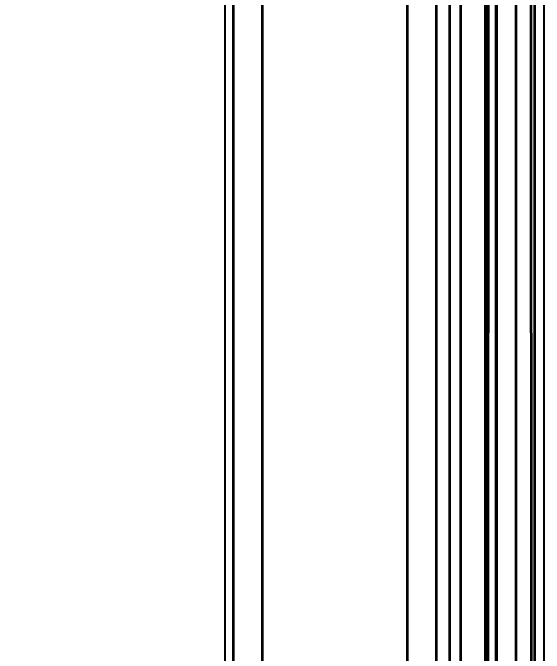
# Model space of a CAD drawing. Header units: millimetres. Extents: x 101 to 3000, y 150 to 4305.
# Drawn here: x 1060.24 to 1069.46, y 2892.67 to 2903.79 of the extents above; entities that cross this region are included whole.
import ezdxf

# ---------------------------------------------------------------- set-up
doc = ezdxf.new("R2010")
doc.units = ezdxf.units.MM
doc.header["$LTSCALE"] = 15
for name, color, linetype, lineweight in [('_Sichtbarkanten', 7, 'Continuous', 25), ('Bemaßung (ISO)', 7, 'Continuous', 25), ('Sichtbar schmal (ISO)', 7, 'Continuous', 35)]:
    doc.layers.add(name, color=color, linetype=linetype, lineweight=lineweight)
doc.styles.add('Notiztext (DIN)', font='verdana.ttf')
doc.dimstyles.new('Standard (DIN)', dxfattribs={"dimscale": 15, "dimtxt": 2.5, "dimasz": 2.5, "dimexe": 2, "dimexo": 4, "dimgap": 0.5, "dimtad": 1, "dimdec": 1, "dimrnd": 1e-08, "dimtxsty": 'Notiztext (DIN)', "dimcen": 0.09, "dimclrd": 256, "dimclre": 256, "dimclrt": 256, "dimadec": 0, "dimazin": 2, "dimtfac": 1, "dimtmove": 0, "dimatfit": 3, "dimfxl": 0, "dimtolj": 1, "dimtzin": 0, "dimlwd": -1, "dimlwe": -1, "dimarcsym": 0})

# ---------------------------------------------------------------- blocks, each defined once
blk = doc.blocks.new('*D76')
at = {"layer": 'Bemaßung (ISO)', "transparency": 16777216}
for p, q in [((973.925, 3475.146), (790.428, 3475.146)), ((820.428, 3437.646), (820.428, 2912.648)), ((1008.966, 2875.148), (790.428, 2875.148))]:
    blk.add_line(p, q, dxfattribs=at)
for points in [[(814.178, 3437.646), (826.678, 3437.646), (820.428, 3475.146)], [(814.178, 2912.648), (826.678, 2912.648), (820.428, 2875.148)]]:
    blk.add_solid(points, dxfattribs=at)
at = {"layer": 'Defpoints', "color": 0, "transparency": 16777216}
for p in [(1033.925, 3475.146), (820.428, 2875.148), (1068.966, 2875.148)]:
    blk.add_point(p, dxfattribs=at)
at = {"layer": 'Bemaßung (ISO)', "transparency": 16777216, "insert": (773.891, 3129.387), "char_height": 37.5, "attachment_point": 1, "rotation": 90, "style": 'Notiztext (DIN)'}
blk.add_mtext('\\A1;600', dxfattribs=at)
blk = doc.blocks.new('*D78')
at = {"layer": 'Bemaßung (ISO)', "transparency": 16777216}
for p, q in [((1009.083, 3425.138), (911.85, 3425.138)), ((941.85, 2362.655), (941.85, 3387.638)), ((1009.083, 2325.155), (911.85, 2325.155))]:
    blk.add_line(p, q, dxfattribs=at)
for points in [[(935.6, 3387.638), (948.1, 3387.638), (941.85, 3425.138)], [(935.6, 2362.655), (948.1, 2362.655), (941.85, 2325.155)]]:
    blk.add_solid(points, dxfattribs=at)
at = {"layer": 'Defpoints', "color": 0, "transparency": 16777216}
for p in [(941.85, 3425.138), (1069.083, 3425.138), (1069.083, 2325.155)]:
    blk.add_point(p, dxfattribs=at)
at = {"layer": 'Bemaßung (ISO)', "transparency": 16777216, "insert": (895.314, 2814.766), "char_height": 37.5, "attachment_point": 1, "rotation": 90, "style": 'Notiztext (DIN)'}
blk.add_mtext('\\A1;1100', dxfattribs=at)

msp = doc.modelspace()

# ---------------------------------------------------------------- linework, layer by layer
at = {"layer": '_Sichtbarkanten'}
for p, q in [((1063.925, 2328.346), (1063.925, 3421.946)), ((1068.489, 2915.488), (1068.484, 2875.146)), ((1069.456, 2879.146), (1069.456, 2905.846))]:
    msp.add_line(p, q, dxfattribs=at)
at = {"layer": 'Sichtbar schmal (ISO)'}
for p, q in [((1064.067, 2327.137), (1064.067, 3423.156)), ((1064.566, 3423.156), (1064.566, 2327.137)), ((1067.084, 2327.155), (1067.084, 3423.138)), ((1067.584, 3423.138), (1067.584, 2327.155)), ((1067.807, 2931.695), (1067.816, 2875.146)), ((1067.999, 2931.7), (1068.008, 2875.146)), ((1068.619, 2913.392), (1068.619, 2875.146)), ((1068.434, 2907.429), (1068.43, 2875.146)), ((1068.473, 2907.43), (1068.468, 2875.146)), ((1068.627, 2905.845), (1068.627, 2875.146)), ((1068.966, 2905.844), (1068.966, 2875.148)), ((1069.225, 2905.846), (1069.234, 2875.15)), ((1069.286, 2905.846), (1069.295, 2875.149))]:
    msp.add_line(p, q, dxfattribs=at)

# ---------------------------------------------------------------- dimensions: what is measured, and where the dimension line sits
at = {"layer": 'Bemaßung (ISO)'}
for base, p1, p2, picture, middle in [((820.428, 2875.148), (1033.925, 3475.146), (1068.966, 2875.148), '*D76', (820.428, 3175.147)), ((941.85, 3425.138), (1069.083, 2325.155), (1069.083, 3425.138), '*D78', (941.85, 2875.146))]:
    dim = msp.add_linear_dim(base=base, p1=p1, p2=p2, angle=90, dimstyle='Standard (DIN)', override={"dimdec": 1, "dimtp": 0, "dimtm": 0, "dimtdec": 2, "dimtofl": 0, "dimatfit": 1}, dxfattribs=at)
    dim.commit()
    dim.dimension.update_dxf_attribs({"geometry": picture, "text_midpoint": middle, "dimtype": 160})

doc.saveas('drawing.dxf')
